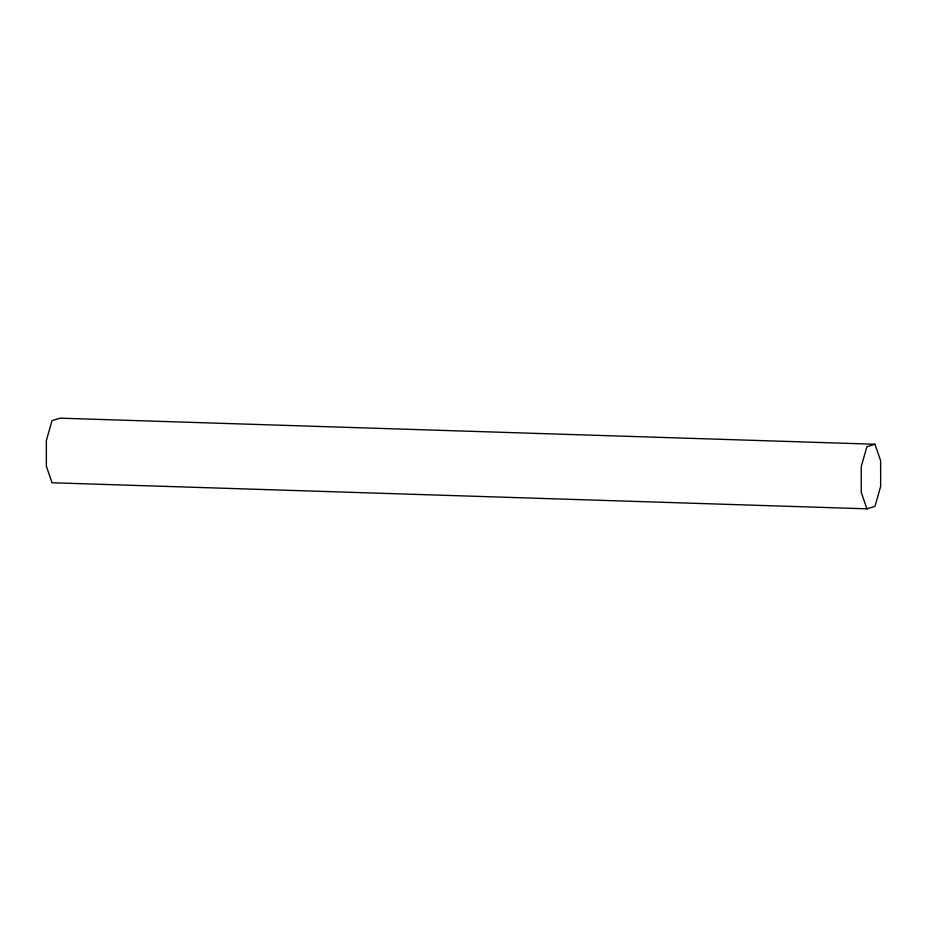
<?xml version="1.0" encoding="UTF-8"?>
<svg xmlns="http://www.w3.org/2000/svg" width="927" height="927" viewBox="0 0 927 927"><rect width="100%" height="100%" fill="white"/><g stroke="black" fill="none" stroke-linecap="round" stroke-linejoin="round"><path stroke-width="1.39" d="M874.949 444.242L866.907 446.698L861.241 466.629L861.253 492.364L866.942 508.83L874.984 506.374L880.65 486.443L880.638 460.707L874.949 444.242L60.058 418.17L52.016 420.626L46.35 440.557L46.362 466.293L52.051 482.758L866.942 508.83"/></g></svg>
